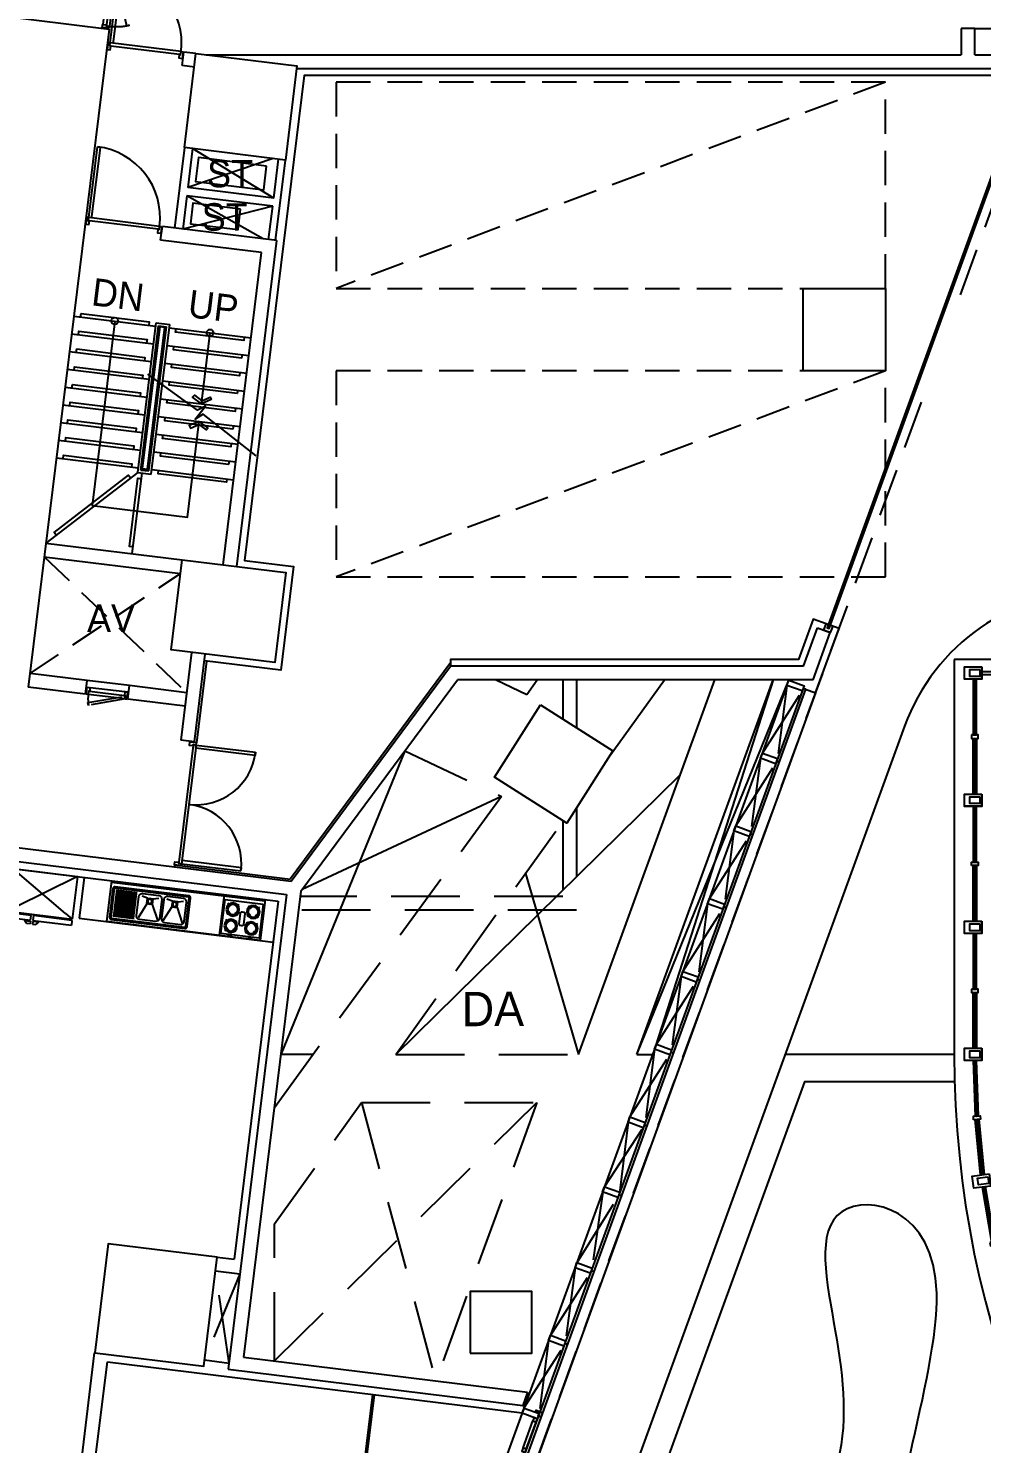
# Model space of a CAD drawing. Header units: millimetres. Extents: x -7616 to 421613, y 91067 to 341353.
# Drawn here: x 110114 to 123997, y 165452 to 186053 of the extents above; entities that cross this region are included whole.
import ezdxf
from ezdxf.enums import TextEntityAlignment as Align

# ---------------------------------------------------------------- set-up
doc = ezdxf.new("R2010")
doc.units = ezdxf.units.MM
doc.header["$LTSCALE"] = 500
doc.header["$MEASUREMENT"] = 0
for name, pattern in [('H0', [0.3, 0.2, -0.1]), ('HIDDEN', [2, 1, -1]), ('HOON1', [3, 2, -1])]:
    doc.linetypes.add(name, pattern=pattern)
doc.layers.add('e-plan', color=9, linetype='CONTINUOUS')
doc.styles.add('돋움', font='Dotum.ttf')

# ---------------------------------------------------------------- blocks, each defined once
blk = doc.blocks.new('1F 기둥 140514')
at = {"layer": 'e-plan', "ltscale": 0.5}
blk.add_lwpolyline([(170584, 36700), (171484, 36700), (171484, 37600), (170584, 37600)], close=True, dxfattribs=at)
blk = doc.blocks.new('A$C633402C3')
at = {"layer": 'e-plan'}
blk.add_lwpolyline([(68711, 74586), (68711, 78665, 0.224207), (66889, 82526), (62968, 85752, 0.173861), (61062, 86436), (52403, 86436, 0.315299), (49584, 84462), (43369, 67386), (42758, 67386)], format="xyb", dxfattribs=at)
for points in [[(50305, 79686), (47845, 79686)], [(50311, 79286), (48126, 79286), (43649, 66986), (43124, 66986)]]:
    blk.add_lwpolyline(points, dxfattribs=at)
blk.add_open_spline([(48669, 77394), (49061, 77661), (50974, 77217), (48306, 70495), (52370, 69908), (53825, 69839), (52391, 65366), (54831, 65834), (57909, 65297), (59035, 62762), (57751, 59971), (54681, 62704), (53392, 64526), (47220, 63433), (46421, 59406), (40974, 61780), (42495, 65529), (46388, 64466), (47783, 65342), (50813, 66517), (48639, 66974), (45867, 66088), (44995, 68350), (47435, 71632), (48846, 73631), (48623, 75614), (48277, 77127), (48669, 77394)], degree=3, dxfattribs=at)
blk = doc.blocks.new('1~2F TC-140305')
at = {"layer": 'e-plan', "ltscale": 0.5}
for points in [[(-301080, -74182), (-302549, -74001), (-302381, -72632), (-300912, -72812), (-301080, -74182)], [(-302580, -80002), (-301072, -80188), (-301233, -81498), (-302741, -81313), (-302580, -80002)], [(-297364, -82110), (-296310, -82782), (-296982, -83836), (-298036, -83164), (-297364, -82110)]]:
    blk.add_lwpolyline(points, dxfattribs=at)
for points in [[(-293540, -76050), (-292340, -76050), (-292340, -77250), (-293540, -77250)], [(-303856, -91543), (-302268, -91738), (-302073, -90150), (-303661, -89955)]]:
    blk.add_lwpolyline(points, close=True, dxfattribs=at)
blk = doc.blocks.new('1F 코어')
at = {"layer": 'e-plan'}
for p, q in [((-310396, -71446), (-303647, -72275)), ((-303647, -72275), (-304823, -81853))]:
    blk.add_line(p, q, dxfattribs=at)
blk.add_blockref('1~2F TC-140305', (0, 0), dxfattribs=at)
blk = doc.blocks.new('A$C4C332B1B')
at = {"layer": 'e-plan'}
for p, q in [((0, 644), (0, 714)), ((564, 714), (0, 714)), ((0, 644), (564, 644)), ((0, 0), (0, 624)), ((106, 555), (0, 624)), ((946, 624), (0, 624)), ((513, 769), (474, 728)), ((474, 728), (564, 728)), ((564, 769), (513, 769)), ((564, 728), (564, 769)), ((564, 644), (564, 714)), ((599, 769), (650, 769)), ((599, 728), (599, 769)), ((688, 728), (599, 728)), ((599, 714), (599, 644)), ((946, 714), (599, 714)), ((599, 644), (946, 644)), ((650, 769), (688, 728)), ((840, 555), (946, 624)), ((946, 644), (946, 714)), ((946, 555), (946, 624)), ((0, 0), (840, 555)), ((106, 555), (946, 0)), ((946, 0), (946, 555)), ((946, 0), (0, 0))]:
    blk.add_line(p, q, dxfattribs=at)
blk = doc.blocks.new('A$C551D3DD1')
at = {"layer": 'e-plan', "linetype": 'Continuous'}
for p, q in [((0, 2250), (0, 0)), ((600, 2250), (0, 2250)), ((20, 2250), (20, 0)), ((600, 0), (600, 2250)), ((0, 600), (600, 600)), ((0, 0), (600, 0))]:
    blk.add_line(p, q, dxfattribs=at)
at = {"layer": 'e-plan'}
for p, q in [((130, 1860), (130, 2170)), ((150, 1860), (150, 2170)), ((170, 1860), (170, 2170)), ((190, 1860), (190, 2170)), ((210, 1860), (210, 2170)), ((230, 1860), (230, 2170)), ((250, 1860), (250, 2170)), ((270, 1860), (270, 2170)), ((290, 1860), (290, 2170)), ((310, 1860), (310, 2170)), ((330, 1860), (330, 2170)), ((350, 1860), (350, 2170)), ((370, 1860), (370, 2170)), ((390, 1860), (390, 2170)), ((410, 1860), (410, 2170)), ((430, 1860), (430, 2170)), ((450, 1860), (450, 2170)), ((470, 1860), (470, 2170)), ((490, 1860), (490, 2170)), ((510, 1860), (510, 2170)), ((190, 1703), (170, 1785)), ((270, 1703), (490, 1805)), ((190, 1623), (170, 1540)), ((270, 1623), (490, 1520)), ((190, 1338), (170, 1420)), ((190, 1258), (170, 1175)), ((270, 1338), (490, 1440)), ((270, 1258), (490, 1155)), ((162, 489), (120, 531)), ((240, 489), (282, 531)), ((402, 489), (360, 531)), ((480, 489), (522, 531)), ((120, 369), (162, 411)), ((162, 189), (120, 231)), ((282, 369), (240, 411)), ((240, 189), (282, 231)), ((360, 369), (402, 411)), ((402, 189), (360, 231)), ((522, 369), (480, 411)), ((480, 189), (522, 231)), ((120, 69), (162, 111)), ((282, 69), (240, 111)), ((360, 69), (402, 111)), ((522, 69), (480, 111))]:
    blk.add_line(p, q, dxfattribs=at)
for points in [[(80, 1110), (80, 2190, -0.414214), (110, 2220), (530, 2220, -0.414214), (560, 2190), (560, 1110, -0.414214), (530, 1080), (110, 1080, -0.414214)], [(100, 1110), (100, 2190, -0.414214), (110, 2200), (530, 2200, -0.414214), (540, 2190), (540, 1110, -0.414214), (530, 1100), (110, 1100, -0.414214)], [(130, 1780), (130, 1545, 0.414214), (180, 1495), (460, 1495, 0.414214), (510, 1545), (510, 1780, 0.414214), (460, 1830), (180, 1830, 0.414214)], [(130, 1180), (130, 1415, -0.414214), (180, 1465), (460, 1465, -0.414214), (510, 1415), (510, 1180, -0.414214), (460, 1130), (180, 1130, -0.414214)], [(240, 270), (400, 270, 0.414214), (420, 290), (420, 310, 0.414214), (400, 330), (240, 330, 0.414214), (220, 310), (220, 290, 0.414214)]]:
    blk.add_lwpolyline(points, format="xyb", close=True, dxfattribs=at)
for points in [[(270, 1703), (190, 1703), (190, 1623), (270, 1623)], [(270, 1258), (190, 1258), (190, 1338), (270, 1338)], [(70, 20), (570, 20), (570, 580), (70, 580)]]:
    blk.add_lwpolyline(points, close=True, dxfattribs=at)
for points in [[(570, 430), (590, 430), (590, 470), (569, 470)], [(570, 130), (590, 130), (590, 170), (569, 170)]]:
    blk.add_lwpolyline(points, dxfattribs=at)
for centre, radius in [((230, 1663), 40), ((230, 1663), 30), ((230, 1298), 40), ((230, 1298), 30), ((201, 450), 95), ((201, 450), 75), ((441, 450), 95), ((441, 450), 75), ((201, 150), 95), ((201, 150), 75), ((441, 150), 95), ((441, 150), 75)]:
    blk.add_circle(centre, radius, dxfattribs=at)
blk = doc.blocks.new('A$C6B9375F1')
at = {"layer": 'e-plan'}
blk.add_lwpolyline([(-30, 195), (-30, 155), (10, 155), (10, -80), (-70, -80), (-70, 155), (-30, 155)], dxfattribs=at)
blk = doc.blocks.new('A$C59DA3BDD')
at = {"layer": 'e-plan'}
for points in [[(-14000, 5640), (-14000, 5460), (-14250, 5460), (-14250, 5640)], [(-14001, 5639), (-14001, 5461), (-14249, 5461), (-14249, 5639)], [(-14025, 5600), (-14025, 5500), (-14175, 5500), (-14175, 5600)], [(-13175, 5530), (-13175, 5570), (-14000, 5570), (-14000, 5530)], [(-13175, 5600), (-13125, 5600), (-13125, 5500), (-13175, 5500)], [(-12275, 5530), (-12275, 5570), (-13125, 5570), (-13125, 5530)], [(-12275, 5600), (-12225, 5600), (-12225, 5500), (-12275, 5500)], [(-11375, 5530), (-11375, 5570), (-12225, 5570), (-12225, 5530)], [(-11375, 5600), (-11325, 5600), (-11325, 5500), (-11375, 5500)], [(-10475, 5530), (-10475, 5570), (-11325, 5570), (-11325, 5530)], [(-10475, 5600), (-10425, 5600), (-10425, 5500), (-10475, 5500)], [(-9575, 5530), (-9575, 5570), (-10425, 5570), (-10425, 5530)], [(-9575, 5600), (-9525, 5600), (-9525, 5500), (-9575, 5500)], [(-8675, 5530), (-8675, 5570), (-9525, 5570), (-9525, 5530)], [(-8675, 5600), (-8625, 5600), (-8625, 5500), (-8675, 5500)], [(-7775, 5530), (-7775, 5570), (-8625, 5570), (-8625, 5530)], [(-7775, 5600), (-7725, 5600), (-7725, 5500), (-7775, 5500)], [(-6875, 5530), (-6875, 5570), (-7725, 5570), (-7725, 5530)], [(-6875, 5600), (-6825, 5600), (-6825, 5500), (-6875, 5500)], [(-6825, 5530), (-6825, 5570), (-6000, 5570), (-6000, 5530)], [(-6000, 5640), (-6000, 5460), (-5750, 5460), (-5750, 5640)], [(-5999, 5639), (-5999, 5461), (-5751, 5461), (-5751, 5639)], [(-5975, 5600), (-5975, 5500), (-5825, 5500), (-5825, 5600)], [(-14075, 5460), (-14125, 5460), (-14125, 4650), (-14075, 4650)], [(-14098, 5460), (-14102, 5460), (-14102, 4650), (-14098, 4650)], [(-5925, 5460), (-5875, 5460), (-5875, 4650), (-5925, 4650)], [(-5902, 5460), (-5898, 5460), (-5898, 4650), (-5902, 4650)], [(-14150, 4650), (-14150, 4600), (-14050, 4600), (-14050, 4650)], [(-14075, 3790), (-14125, 3790), (-14125, 4600), (-14075, 4600)], [(-14098, 3790), (-14102, 3790), (-14102, 4600), (-14098, 4600)], [(-5850, 4650), (-5850, 4600), (-5950, 4600), (-5950, 4650)], [(-5925, 3790), (-5875, 3790), (-5875, 4600), (-5925, 4600)], [(-5902, 3790), (-5898, 3790), (-5898, 4600), (-5902, 4600)], [(-14000, 3790), (-14000, 3610), (-14250, 3610), (-14250, 3790)], [(-14001, 3789), (-14001, 3611), (-14249, 3611), (-14249, 3789)], [(-14025, 3750), (-14025, 3650), (-14175, 3650), (-14175, 3750)], [(-6000, 3790), (-6000, 3610), (-5750, 3610), (-5750, 3790)], [(-5999, 3789), (-5999, 3611), (-5751, 3611), (-5751, 3789)], [(-5975, 3750), (-5975, 3650), (-5825, 3650), (-5825, 3750)], [(-14075, 3610), (-14125, 3610), (-14125, 2800), (-14075, 2800)], [(-14098, 3610), (-14102, 3610), (-14102, 2800), (-14098, 2800)], [(-5925, 3610), (-5875, 3610), (-5875, 2800), (-5925, 2800)], [(-5902, 3610), (-5898, 3610), (-5898, 2800), (-5902, 2800)], [(-14150, 2750), (-14150, 2800), (-14050, 2800), (-14050, 2750)], [(-14075, 1940), (-14125, 1940), (-14125, 2750), (-14075, 2750)], [(-14098, 1940), (-14102, 1940), (-14102, 2750), (-14098, 2750)], [(-5850, 2750), (-5850, 2800), (-5950, 2800), (-5950, 2750)], [(-5925, 1940), (-5875, 1940), (-5875, 2750), (-5925, 2750)], [(-5902, 1940), (-5898, 1940), (-5898, 2750), (-5902, 2750)], [(-14000, 1940), (-14000, 1760), (-14250, 1760), (-14250, 1940)], [(-14001, 1939), (-14001, 1761), (-14249, 1761), (-14249, 1939)], [(-14025, 1900), (-14025, 1800), (-14175, 1800), (-14175, 1900)], [(-6000, 1940), (-6000, 1760), (-5750, 1760), (-5750, 1940)], [(-5999, 1939), (-5999, 1761), (-5751, 1761), (-5751, 1939)], [(-5975, 1900), (-5975, 1800), (-5825, 1800), (-5825, 1900)], [(-14075, 1760), (-14125, 1760), (-14125, 950), (-14075, 950)], [(-14098, 1760), (-14102, 1760), (-14102, 950), (-14098, 950)], [(-5925, 1760), (-5875, 1760), (-5875, 950), (-5925, 950)], [(-5902, 1760), (-5898, 1760), (-5898, 950), (-5902, 950)], [(-14150, 950), (-14150, 900), (-14050, 900), (-14050, 950)], [(-14075, 90), (-14125, 90), (-14125, 900), (-14075, 900)], [(-14098, 90), (-14102, 90), (-14102, 900), (-14098, 900)], [(-5850, 950), (-5850, 900), (-5950, 900), (-5950, 950)], [(-5925, 90), (-5875, 90), (-5875, 900), (-5925, 900)], [(-5902, 90), (-5898, 90), (-5898, 900), (-5902, 900)], [(-14000, 90), (-14000, -90), (-14250, -90), (-14250, 90)], [(-14001, 89), (-14001, -89), (-14249, -89), (-14249, 89)], [(-14025, 50), (-14025, -50), (-14175, -50), (-14175, 50)], [(-6000, 90), (-6000, -90), (-5750, -90), (-5750, 90)], [(-5999, 89), (-5999, -89), (-5751, -89), (-5751, 89)], [(-5975, 50), (-5975, -50), (-5825, -50), (-5825, 50)], [(-14075, -90), (-14125, -90), (-14096, -899), (-14046, -896)], [(-14074, -897), (-14069, -897), (-14097, -90), (-14102, -90)], [(-5924, -90), (-5874, -90), (-5836, -678), (-5885, -684)], [(-5863, -681), (-5858, -680), (-5897, -90), (-5902, -90)], [(-5960, -694), (-5937, -872), (-5689, -840), (-5713, -661)], [(-5959, -695), (-5936, -871), (-5690, -839), (-5714, -663)], [(-5930, -730), (-5917, -829), (-5769, -810), (-5782, -711)], [(-14118, -950), (-14121, -901), (-14022, -894), (-14018, -944)], [(-13966, -1748), (-14016, -1754), (-14093, -949), (-14043, -945)], [(-14071, -947), (-14066, -947), (-13988, -1751), (-13993, -1751)], [(-5746, -1446), (-5697, -1433), (-5812, -856), (-5862, -863)], [(-5840, -860), (-5835, -859), (-5719, -1439), (-5724, -1441)], [(-5819, -1466), (-5772, -1640), (-5531, -1575), (-5577, -1401)], [(-5817, -1467), (-5771, -1638), (-5532, -1574), (-5578, -1403)], [(-5784, -1498), (-5758, -1595), (-5614, -1556), (-5639, -1459)], [(-5699, -1620), (-5651, -1607), (-5462, -2165), (-5508, -2184)], [(-5487, -2175), (-5482, -2173), (-5673, -1613), (-5677, -1614)], [(-13892, -1738), (-13868, -1917), (-14116, -1949), (-14140, -1771)], [(-13893, -1739), (-13870, -1916), (-14115, -1948), (-14138, -1772)], [(-13912, -1781), (-13898, -1880), (-14047, -1900), (-14060, -1801)], [(-13943, -1926), (-13992, -1933), (-13858, -2731), (-13809, -2721)], [(-13836, -2727), (-13831, -2726), (-13965, -1929), (-13970, -1930)], [(-5509, -2379), (-5578, -2213), (-5347, -2117), (-5278, -2284)], [(-5508, -2378), (-5576, -2214), (-5347, -2119), (-5279, -2283)], [(-5501, -2333), (-5539, -2240), (-5401, -2183), (-5362, -2275)], [(-5176, -2884), (-5132, -2859), (-5393, -2331), (-5439, -2350)], [(-5418, -2342), (-5413, -2340), (-5152, -2870), (-5156, -2873)], [(-13883, -2736), (-13873, -2785), (-13775, -2766), (-13785, -2716)], [(-13618, -3556), (-13667, -3569), (-13849, -2780), (-13800, -2770)], [(-13827, -2776), (-13822, -2775), (-13640, -3562), (-13645, -3563)], [(-5151, -3078), (-5241, -2922), (-5025, -2797), (-4935, -2953)], [(-5151, -3076), (-5240, -2922), (-5025, -2799), (-4936, -2953)], [(-5150, -3031), (-5200, -2944), (-5070, -2869), (-5020, -2956)], [(-5086, -3040), (-5042, -3015), (-4715, -3505), (-4755, -3535)], [(-4737, -3521), (-4733, -3518), (-5062, -3026), (-5066, -3029)], [(-4705, -3724), (-4815, -3581), (-4617, -3429), (-4507, -3572)], [(-4705, -3722), (-4813, -3581), (-4617, -3431), (-4509, -3572)], [(-13546, -3537), (-13500, -3710), (-13741, -3775), (-13788, -3601)], [(-13547, -3538), (-13501, -3710), (-13740, -3774), (-13786, -3602)], [(-13560, -3582), (-13534, -3678), (-13679, -3717), (-13705, -3620)], [(-4710, -3677), (-4771, -3598), (-4652, -3506), (-4591, -3586)], [(-4253, -4126), (-4217, -4090), (-4606, -3647), (-4645, -3678)], [(-4627, -3664), (-4623, -3661), (-4233, -4106), (-4237, -4110)], [(-13572, -3730), (-13620, -3743), (-13383, -4517), (-13336, -4501)], [(-13362, -4509), (-13357, -4508), (-13594, -3736), (-13598, -3737)], [(-4306, -4179), (-4179, -4306), (-4002, -4130), (-4130, -4002)], [(-4305, -4179), (-4179, -4305), (-4004, -4130), (-4130, -4004)], [(-4260, -4190), (-4190, -4260), (-4084, -4154), (-4154, -4084)], [(-4126, -4253), (-4090, -4217), (-3647, -4606), (-3678, -4645)], [(-3664, -4627), (-3661, -4623), (-4106, -4233), (-4110, -4237)], [(-13391, -4572), (-13407, -4525), (-13312, -4493), (-13296, -4540)], [(-3724, -4705), (-3581, -4815), (-3429, -4617), (-3572, -4507)], [(-3722, -4705), (-3581, -4813), (-3431, -4617), (-3572, -4509)], [(-13038, -5303), (-13084, -5322), (-13367, -4564), (-13320, -4548)], [(-13346, -4557), (-13341, -4555), (-13059, -5312), (-13063, -5314)], [(-3677, -4710), (-3598, -4771), (-3506, -4652), (-3586, -4591)], [(-3040, -5086), (-3015, -5042), (-3505, -4715), (-3535, -4755)], [(-3521, -4737), (-3518, -4733), (-3026, -5062), (-3029, -5066)], [(-2922, -5241), (-3078, -5151), (-2953, -4935), (-2797, -5025)], [(-2922, -5240), (-3076, -5151), (-2953, -4936), (-2799, -5025)], [(-2944, -5200), (-3031, -5150), (-2956, -5020), (-2869, -5070)], [(-2884, -5176), (-2859, -5132), (-2331, -5393), (-2350, -5439)], [(-12900, -5441), (-12969, -5274), (-13200, -5370), (-13131, -5536)], [(-12901, -5440), (-12969, -5276), (-13198, -5371), (-13130, -5535)], [(-12938, -5413), (-12977, -5321), (-13115, -5378), (-13077, -5471)], [(-2342, -5418), (-2340, -5413), (-2870, -5152), (-2873, -5156)], [(-2213, -5578), (-2379, -5509), (-2284, -5278), (-2117, -5347)], [(-2214, -5576), (-2378, -5508), (-2283, -5279), (-2119, -5347)], [(-12969, -5469), (-13015, -5488), (-12679, -6225), (-12635, -6203)], [(-12659, -6215), (-12655, -6213), (-12990, -5478), (-12994, -5480)], [(-2240, -5539), (-2333, -5501), (-2275, -5362), (-2183, -5401)], [(-1620, -5699), (-1607, -5651), (-2165, -5462), (-2184, -5508)], [(-2175, -5487), (-2173, -5482), (-1613, -5673), (-1614, -5677)], [(-1640, -5772), (-1466, -5819), (-1401, -5577), (-1575, -5531)], [(-1638, -5771), (-1467, -5817), (-1403, -5578), (-1574, -5532)], [(-1595, -5758), (-1498, -5784), (-1459, -5639), (-1556, -5614)], [(-1446, -5746), (-1433, -5697), (-856, -5812), (-863, -5862)], [(-860, -5840), (-859, -5835), (-1439, -5719), (-1441, -5724)], [(-694, -5960), (-872, -5937), (-840, -5689), (-661, -5713)], [(-695, -5959), (-871, -5936), (-839, -5690), (-663, -5714)], [(-90, -6000), (90, -6000), (90, -5750), (-90, -5750)], [(-89, -5999), (89, -5999), (89, -5751), (-89, -5751)], [(1465, -6000), (1645, -6000), (1645, -5750), (1465, -5750)], [(1466, -5999), (1644, -5999), (1644, -5751), (1466, -5751)], [(3020, -6000), (3200, -6000), (3200, -5750), (3020, -5750)], [(3021, -5999), (3199, -5999), (3199, -5751), (3021, -5751)], [(-730, -5930), (-829, -5917), (-810, -5769), (-711, -5782)], [(-90, -5924), (-90, -5874), (-678, -5836), (-684, -5885)], [(-681, -5863), (-680, -5858), (-90, -5897), (-90, -5902)], [(-50, -5975), (50, -5975), (50, -5825), (-50, -5825)], [(90, -5925), (90, -5875), (752, -5875), (752, -5925)], [(90, -5902), (90, -5897), (752, -5897), (752, -5902)], [(752, -5850), (802, -5850), (802, -5950), (752, -5950)], [(1465, -5925), (1465, -5875), (802, -5875), (802, -5925)], [(1465, -5902), (1465, -5897), (802, -5897), (802, -5902)], [(1505, -5975), (1605, -5975), (1605, -5825), (1505, -5825)], [(1645, -5925), (1645, -5875), (2307, -5875), (2307, -5925)], [(1645, -5902), (1645, -5897), (2307, -5897), (2307, -5902)], [(2307, -5850), (2357, -5850), (2357, -5950), (2307, -5950)], [(3020, -5925), (3020, -5875), (2357, -5875), (2357, -5925)], [(3020, -5902), (3020, -5897), (2357, -5897), (2357, -5902)], [(3060, -5975), (3160, -5975), (3160, -5825), (3060, -5825)], [(-12702, -6236), (-12680, -6281), (-12590, -6237), (-12612, -6192)], [(-12234, -6959), (-12277, -6984), (-12657, -6270), (-12612, -6248)], [(-12637, -6260), (-12633, -6258), (-12254, -6971), (-12258, -6973)], [(-12079, -7078), (-12169, -6922), (-12386, -7047), (-12296, -7203)], [(-12081, -7078), (-12170, -6924), (-12384, -7047), (-12295, -7201)], [(-12121, -7056), (-12171, -6969), (-12301, -7044), (-12251, -7131)], [(-12144, -7115), (-12187, -7140), (-11758, -7827), (-11717, -7799)], [(-11740, -7814), (-11736, -7811), (-12164, -7127), (-12168, -7129)], [(-11751, -7882), (-11779, -7841), (-11696, -7785), (-11668, -7827)], [(-11221, -8497), (-11261, -8527), (-11731, -7868), (-11689, -7840)], [(-11712, -7856), (-11708, -7853), (-11239, -8510), (-11243, -8513)], [(-11052, -8594), (-11162, -8451), (-11360, -8603), (-11250, -8746)], [(-11054, -8594), (-11162, -8453), (-11358, -8604), (-11250, -8745)], [(-11096, -8578), (-11157, -8498), (-11276, -8590), (-11215, -8669)], [(-11111, -8640), (-11151, -8670), (-10636, -9294), (-10599, -9261)], [(-10619, -9280), (-10616, -9276), (-11129, -8653), (-11133, -8656)], [(-10655, -9311), (-10622, -9349), (-10547, -9283), (-10580, -9245)], [(-10016, -9889), (-10051, -9924), (-10603, -9332), (-10566, -9299)], [(-10586, -9317), (-10583, -9314), (-10032, -9905), (-10035, -9908)], [(-9963, -9836), (-9836, -9963), (-10013, -10140), (-10140, -10013)], [(-9963, -9838), (-9838, -9963), (-10013, -10138), (-10138, -10013)], [(-9953, -9882), (-9882, -9953), (-9988, -10059), (-10059, -9988)], [(-9889, -10016), (-9924, -10051), (-9332, -10603), (-9299, -10566)], [(-9317, -10586), (-9314, -10583), (-9905, -10032), (-9908, -10035)], [(-9311, -10655), (-9349, -10622), (-9283, -10547), (-9245, -10580)], [(-8640, -11111), (-8670, -11151), (-9294, -10636), (-9261, -10599)], [(-9280, -10619), (-9276, -10616), (-8653, -11129), (-8656, -11133)], [(-8594, -11052), (-8451, -11162), (-8603, -11360), (-8746, -11250)], [(-8594, -11054), (-8453, -11162), (-8604, -11358), (-8745, -11250)], [(-8578, -11096), (-8498, -11157), (-8590, -11276), (-8669, -11215)], [(-8497, -11221), (-8527, -11261), (-7868, -11731), (-7840, -11689)], [(-7856, -11712), (-7853, -11708), (-8510, -11239), (-8513, -11243)], [(-7882, -11751), (-7841, -11779), (-7785, -11696), (-7827, -11668)], [(-7115, -12144), (-7140, -12187), (-7827, -11758), (-7799, -11717)], [(-7814, -11740), (-7811, -11736), (-7127, -12164), (-7129, -12168)], [(-6922, -12169), (-7078, -12079), (-7203, -12296), (-7047, -12386)], [(-6924, -12170), (-7078, -12081), (-7201, -12295), (-7047, -12384)], [(-6969, -12171), (-7056, -12121), (-7131, -12251), (-7044, -12301)], [(-6959, -12234), (-6984, -12277), (-6270, -12657), (-6248, -12612)], [(-6260, -12637), (-6258, -12633), (-6971, -12254), (-6973, -12258)], [(-6236, -12702), (-6281, -12680), (-6237, -12590), (-6192, -12612)], [(-5469, -12969), (-5488, -13015), (-6225, -12679), (-6203, -12635)], [(-6215, -12659), (-6213, -12655), (-5478, -12990), (-5480, -12994)], [(-5274, -12969), (-5441, -12900), (-5536, -13131), (-5370, -13200)], [(-5276, -12969), (-5440, -12901), (-5535, -13130), (-5371, -13198)], [(-5321, -12977), (-5413, -12938), (-5471, -13077), (-5378, -13115)], [(-5303, -13038), (-5322, -13084), (-4564, -13367), (-4548, -13320)], [(-4557, -13346), (-4555, -13341), (-5312, -13059), (-5314, -13063)], [(-4572, -13391), (-4525, -13407), (-4493, -13312), (-4540, -13296)], [(-3730, -13572), (-3743, -13620), (-4517, -13383), (-4501, -13336)], [(-4509, -13362), (-4508, -13357), (-3736, -13594), (-3737, -13598)], [(-3710, -13500), (-3537, -13546), (-3601, -13788), (-3775, -13741)], [(-3710, -13501), (-3538, -13547), (-3602, -13786), (-3774, -13740)], [(-3678, -13534), (-3582, -13560), (-3620, -13705), (-3717, -13679)], [(-3556, -13618), (-3569, -13667), (-2780, -13849), (-2770, -13800)], [(-2776, -13827), (-2775, -13822), (-3562, -13640), (-3563, -13645)], [(-2736, -13883), (-2785, -13873), (-2766, -13775), (-2716, -13785)], [(-1926, -13943), (-1933, -13992), (-2731, -13858), (-2721, -13809)], [(-2727, -13836), (-2726, -13831), (-1929, -13965), (-1930, -13970)], [(-1738, -13892), (-1917, -13868), (-1949, -14116), (-1771, -14140)], [(-1739, -13893), (-1916, -13870), (-1948, -14115), (-1772, -14138)], [(-1781, -13912), (-1880, -13898), (-1900, -14047), (-1801, -14060)], [(-1748, -13966), (-1754, -14016), (-949, -14093), (-945, -14043)], [(-947, -14071), (-947, -14066), (-1751, -13988), (-1751, -13993)], [(-90, -14000), (90, -14000), (90, -14250), (-90, -14250)], [(-89, -14001), (89, -14001), (89, -14249), (-89, -14249)], [(1465, -14000), (1645, -14000), (1645, -14250), (1465, -14250)], [(1466, -14001), (1644, -14001), (1644, -14249), (1466, -14249)], [(3020, -14000), (3200, -14000), (3200, -14250), (3020, -14250)], [(3021, -14001), (3199, -14001), (3199, -14249), (3021, -14249)], [(-950, -14118), (-901, -14121), (-894, -14022), (-944, -14018)], [(-90, -14075), (-90, -14125), (-899, -14096), (-896, -14046)], [(-897, -14074), (-897, -14069), (-90, -14097), (-90, -14102)], [(-50, -14025), (50, -14025), (50, -14175), (-50, -14175)], [(90, -14075), (90, -14125), (752, -14125), (752, -14075)], [(90, -14097), (90, -14102), (752, -14102), (752, -14097)], [(752, -14150), (802, -14150), (802, -14050), (752, -14050)], [(1465, -14075), (1465, -14125), (802, -14125), (802, -14075)], [(1465, -14097), (1465, -14102), (802, -14102), (802, -14097)], [(1505, -14025), (1605, -14025), (1605, -14175), (1505, -14175)], [(1645, -14075), (1645, -14125), (2307, -14125), (2307, -14075)], [(1645, -14097), (1645, -14102), (2307, -14102), (2307, -14097)], [(2307, -14150), (2357, -14150), (2357, -14050), (2307, -14050)], [(3020, -14075), (3020, -14125), (2357, -14125), (2357, -14075)], [(3020, -14097), (3020, -14102), (2357, -14102), (2357, -14097)], [(3060, -14025), (3160, -14025), (3160, -14175), (3060, -14175)]]:
    blk.add_lwpolyline(points, close=True, dxfattribs=at)
blk = doc.blocks.new('asd600')
at = {"layer": 'e-plan'}
for p, q in [((30, 0), (570, 0)), ((45, -45), (555, -45)), ((45, -100), (555, -100))]:
    blk.add_line(p, q, dxfattribs=at)
at = {"layer": 'e-plan', "linetype": 'HIDDEN'}
blk.add_lwpolyline([(546, 158), (559, 120), (44, -37), (30, 0), (546, 158)], dxfattribs=at)
at = {"layer": 'e-plan'}
for points in [[(0, 0), (0, -100), (30, -100), (30, -100), (45, -100), (45, -45), (30, -45), (30, 0)], [(600, 0), (600, -100), (570, -100), (570, -100), (555, -100), (555, -45), (570, -45), (570, 0)]]:
    blk.add_lwpolyline(points, close=True, dxfattribs=at)
at = {"layer": 'e-plan', "linetype": 'HIDDEN'}
blk.add_arc((30, 0), 540, 0, 17.0611, dxfattribs=at)
blk = doc.blocks.new('fsd1100-100')
at = {"layer": 'e-plan'}
for p, q in [((1070, 0), (30, 0)), ((1055, -45), (45, -45))]:
    blk.add_line(p, q, dxfattribs=at)
blk.add_lwpolyline([(30, 1040), (70, 1040), (70, 1030), (70, 20), (70, 0), (30, 0)], close=True, dxfattribs=at)
for points in [[(0, 0), (0, -100), (45, -100), (45, -45), (30, -45), (30, 0), (0, 0)], [(1100, 0), (1100, -100), (1055, -100), (1055, -45), (1070, -45), (1070, 0), (1100, 0)]]:
    blk.add_lwpolyline(points, dxfattribs=at)
blk.add_arc((30, 0), 1040, 0, 90, dxfattribs=at)
blk = doc.blocks.new('fsd1800')
at = {"layer": 'e-plan'}
for p, q in [((30, 0), (1770, 0)), ((45, -45), (1755, -45))]:
    blk.add_line(p, q, dxfattribs=at)
for points in [[(30, 870), (75, 870), (75, 0), (30, 0)], [(1770, 870), (1725, 870), (1725, 0), (1770, 0)]]:
    blk.add_lwpolyline(points, close=True, dxfattribs=at)
for points in [[(0, 0), (0, -100), (45, -100), (45, -45), (30, -45), (30, 0), (0, 0)], [(1800, 0), (1800, -100), (1755, -100), (1755, -45), (1770, -45), (1770, 0), (1800, 0)]]:
    blk.add_lwpolyline(points, dxfattribs=at)
for centre, start, end in [((30, 0), 0, 90), ((1770, 0), 90, 180)]:
    blk.add_arc(centre, 870, start, end, dxfattribs=at)
blk = doc.blocks.new('fasd900-100')
at = {"layer": 'e-plan'}
for p, q in [((30, 0), (870, 0)), ((45, -45), (855, -45)), ((45, -100), (855, -100))]:
    blk.add_line(p, q, dxfattribs=at)
at = {"layer": 'e-plan', "linetype": 'HIDDEN'}
blk.add_lwpolyline([(818, 291), (831, 253), (44, -37), (30, 0), (818, 291)], dxfattribs=at)
at = {"layer": 'e-plan'}
for points in [[(0, 0), (0, -100), (30, -100), (30, -100), (45, -100), (45, -45), (30, -45), (30, 0)], [(900, 0), (900, -100), (870, -100), (870, -100), (855, -100), (855, -45), (870, -45), (870, 0)]]:
    blk.add_lwpolyline(points, close=True, dxfattribs=at)
at = {"layer": 'e-plan', "linetype": 'HIDDEN'}
blk.add_arc((30, 0), 840, 0, 20.2667, dxfattribs=at)
blk = doc.blocks.new('syswin520')
at = {"layer": 'e-plan', "ltscale": 0.5}
for p, q in [((470, 0), (50, 0)), ((470, -50), (50, -50))]:
    blk.add_line(p, q, dxfattribs=at)
for points in [[(0, -50), (50, -50), (50, 0), (0, 0)], [(470, -50), (520, -50), (520, 0), (470, 0)]]:
    blk.add_lwpolyline(points, close=True, dxfattribs=at)

msp = doc.modelspace()

# ---------------------------------------------------------------- linework, layer by layer
at = {"layer": 'e-plan'}
for p, q in [((123697, 186048), (123697, 185668)), ((123897, 186048), (123697, 186048)), ((123897, 185668), (123897, 186048)), ((112353, 185510), (112377, 185708)), ((112556, 185686), (112377, 185708)), ((112705, 185668), (123697, 185668)), ((123897, 185668), (124640, 185668)), ((112532, 185488), (112353, 185510)), ((114041, 185468), (124780, 185468)), ((113688, 183583), (113758, 184148)), ((113713, 182965), (113857, 184136)), ((113614, 182977), (113674, 183464)), ((112041, 182969), (112066, 183167)), ((113733, 182963), (112066, 183167)), ((113510, 182789), (112041, 182969)), ((113150, 178218), (113733, 182963)), ((112952, 178243), (113510, 182789)), ((110777, 181865), (111968, 181718)), ((111707, 179589), (111974, 181768)), ((111751, 179624), (112009, 181724)), ((111779, 179646), (112033, 181711)), ((111870, 179610), (112128, 181709)), ((111905, 179565), (112173, 181744)), ((111974, 181768), (112173, 181744)), ((112008, 181714), (112033, 181711)), ((112009, 181724), (112128, 181709)), ((112033, 181711), (112102, 181702)), ((110745, 181607), (111937, 181460)), ((111849, 179638), (112102, 181702)), ((112102, 181702), (112127, 181699)), ((112167, 181694), (113358, 181548)), ((110714, 181349), (111905, 181202)), ((111976, 181456), (112001, 181452)), ((112071, 181444), (112095, 181441)), ((112135, 181436), (113326, 181290)), ((110682, 181091), (111873, 180944)), ((111945, 181197), (111969, 181194)), ((112039, 181186), (112064, 181183)), ((112103, 181178), (113294, 181032)), ((111913, 180939), (111938, 180936)), ((112007, 180928), (112032, 180925)), ((112072, 180920), (113263, 180774)), ((110650, 180832), (111841, 180686)), ((111881, 180681), (111906, 180678)), ((110619, 180574), (111810, 180428)), ((111975, 180670), (112000, 180667)), ((112040, 180662), (113231, 180516)), ((110587, 180316), (111778, 180170)), ((111849, 180423), (111874, 180420)), ((111944, 180412), (111969, 180409)), ((112008, 180404), (113199, 180258)), ((110555, 180058), (111746, 179912)), ((111818, 180165), (111843, 180162)), ((111912, 180154), (111937, 180151)), ((111977, 180146), (113168, 179999)), ((111786, 179907), (111811, 179904)), ((111880, 179896), (111905, 179893)), ((111945, 179888), (113136, 179741)), ((110524, 179800), (111715, 179654)), ((111779, 179646), (111751, 179625)), ((111754, 179649), (111779, 179646)), ((111776, 179621), (111779, 179646)), ((111779, 179646), (111849, 179638)), ((111707, 179590), (110371, 178560)), ((111627, 178405), (111771, 179582)), ((111707, 179589), (111905, 179565)), ((111751, 179624), (111870, 179610)), ((111849, 179638), (111874, 179634)), ((111913, 179630), (113104, 179483)), ((110371, 178560), (112356, 178316)), ((110347, 178361), (112332, 178117)), ((121401, 176768), (121604, 177326)), ((121541, 176568), (121792, 177258)), ((121604, 177326), (121792, 177258)), ((112493, 176969), (112337, 175694)), ((112535, 175669), (112692, 176945)), ((116262, 176819), (113926, 173670)), ((113940, 173638), (116262, 176768)), ((121401, 176768), (116262, 176768)), ((123597, 176868), (123597, 171118)), ((132397, 176868), (123597, 176868)), ((110972, 176561), (110139, 176664)), ((110948, 176363), (110972, 176561)), ((111588, 176486), (110972, 176561)), ((114082, 173493), (116363, 176568)), ((121541, 176568), (116363, 176568)), ((118126, 171118), (120110, 176568)), ((118555, 175423), (119376, 176568)), ((118977, 171118), (120961, 176568)), ((118977, 171118), (121188, 176564)), ((120961, 176568), (119206, 171118)), ((110948, 176363), (110114, 176465)), ((111563, 176287), (111588, 176486)), ((112421, 176383), (111588, 176486)), ((121161, 176489), (115395, 160648)), ((121396, 176446), (115560, 160413)), ((121433, 176433), (115588, 160373)), ((121579, 176380), (115697, 160218)), ((112397, 176185), (111563, 176287)), ((112535, 175669), (112337, 175694)), ((115466, 171118), (119606, 175185)), ((109829, 174143), (113940, 173638)), ((109805, 173944), (113874, 173445)), ((112245, 173876), (112241, 173847)), ((112245, 173876), (113926, 173670)), ((109791, 173835), (113751, 173349)), ((110928, 173695), (110855, 173100)), ((117355, 173751), (118126, 171118)), ((114082, 173493), (113249, 166711)), ((113874, 173445), (113026, 166536)), ((113751, 173349), (113112, 168138)), ((110855, 173100), (113678, 172753)), ((118977, 171118), (119206, 171118)), ((112864, 168168), (113112, 168138)), ((112839, 167970), (113196, 167926)), ((110892, 165237), (111080, 166775)), ((112680, 166670), (113037, 166626)), ((113249, 166711), (117385, 166203)), ((111090, 165213), (111266, 166642)), ((111266, 166642), (117307, 165900)), ((113026, 166536), (117315, 166010)), ((115124, 166168), (114547, 161468)), ((115152, 166165), (114575, 161468)), ((117385, 166203), (117315, 166010)), ((117343, 166000), (117307, 165900)), ((117315, 166010), (117343, 166000))]:
    msp.add_line(p, q, dxfattribs=at)
at = {"layer": 'e-plan', "linetype": 'HOON1', "ltscale": 0.5}
for p, q in [((122597, 185268), (114597, 182268)), ((122597, 181068), (114597, 178068)), ((110347, 178361), (112421, 176383)), ((110139, 176664), (112332, 178117))]:
    msp.add_line(p, q, dxfattribs=at)
at = {"layer": 'e-plan', "linetype": 'HOON1', "ltscale": 0.7}
msp.add_line((123688, 182173), (124841, 185343), dxfattribs=at)
at = {"layer": 'e-plan', "ltscale": 0.5}
for p, q in [((112388, 184317), (112244, 183145)), ((112507, 184302), (112438, 183736)), ((113688, 183583), (112507, 184302)), ((113678, 184158), (112438, 183736)), ((112423, 183617), (112363, 183131)), ((113674, 183464), (112423, 183617)), ((113534, 182987), (112423, 183617)), ((113688, 183583), (112438, 183736)), ((113674, 183464), (112363, 183131)), ((115596, 175535), (113790, 171118)), ((117005, 174874), (114100, 173518))]:
    msp.add_line(p, q, dxfattribs=at)
at = {"layer": 'e-plan', "linetype": 'HOON1'}
for p, q in [((117896, 176568), (117896, 176002)), ((118096, 176568), (118096, 175874)), ((120803, 175504), (121382, 176409)), ((121161, 176489), (121024, 175424)), ((120417, 174445), (120996, 175349)), ((120775, 175429), (120638, 174365)), ((118096, 174703), (118096, 173218)), ((115466, 171118), (117903, 174515)), ((117896, 174517), (117896, 173418)), ((120032, 173386), (120611, 174289)), ((120390, 174370), (120252, 173305)), ((117896, 173418), (114072, 173418)), ((120004, 173310), (119867, 172246)), ((118096, 173218), (114048, 173218)), ((119646, 172326), (120225, 173230)), ((119619, 172251), (119481, 171186)), ((119260, 171267), (119839, 172171)), ((115466, 171118), (118126, 171118)), ((118875, 170207), (119454, 171111)), ((119233, 171192), (119095, 170127)), ((113697, 166656), (117521, 170418)), ((114964, 170418), (116047, 166367)), ((118505, 169192), (119068, 170052)), ((118847, 170132), (118726, 169111)), ((118104, 168089), (118698, 169036)), ((118478, 169116), (118324, 168008)), ((113196, 167926), (112680, 166670)), ((113037, 166626), (112839, 167970)), ((117718, 167029), (118297, 167933)), ((118076, 168013), (117939, 166949)), ((117332, 165970), (117911, 166874)), ((117691, 166954), (117553, 165889))]:
    msp.add_line(p, q, dxfattribs=at)
at = {"layer": 'e-plan'}
for points in [[(123897, 186048), (124949, 186048), (125269, 185933), (125064, 185369), (125082, 185362), (125048, 185268), (124771, 185368), (114129, 185368), (113262, 178305), (113977, 178218), (113791, 176709), (112680, 176845)], [(121751, 177326), (124684, 185386)], [(121774, 177318), (124707, 185378)], [(110876, 181853), (110883, 181902), (111875, 181780), (111869, 181731)], [(111373, 181792), (111043, 179107), (112433, 178936), (112604, 180331)], [(110845, 181594), (110851, 181644), (111843, 181522), (111837, 181473)], [(113259, 181560), (113252, 181510), (112260, 181632), (112266, 181682)], [(112636, 180589), (112762, 181621)], [(110813, 181336), (110819, 181386), (111812, 181264), (111806, 181215)], [(113227, 181302), (113221, 181252), (112228, 181374), (112234, 181424)], [(110781, 181078), (110787, 181128), (111780, 181006), (111774, 180956)], [(113195, 181044), (113189, 180994), (112197, 181116), (112203, 181166)], [(113434, 179829), (112660, 180435), (112545, 180365), (112694, 180555), (112580, 180495), (111855, 181019)], [(113163, 180786), (113157, 180736), (112165, 180858), (112171, 180908)], [(110750, 180820), (110756, 180870), (111748, 180748), (111742, 180698)], [(112641, 180633), (112764, 180685), (112779, 180649), (112636, 180589), (112507, 180682), (112534, 180713), (112641, 180633)], [(110718, 180562), (110724, 180612), (111717, 180490), (111711, 180440)], [(113132, 180528), (113126, 180478), (112133, 180600), (112139, 180650)], [(110686, 180304), (110692, 180354), (111685, 180232), (111679, 180182)], [(113100, 180270), (113094, 180220), (112101, 180342), (112108, 180392)], [(112598, 180287), (112706, 180207), (112729, 180237), (112604, 180331), (112456, 180271), (112475, 180235), (112598, 180287)], [(110655, 180046), (110661, 180096), (111653, 179974), (111647, 179924)], [(113068, 180012), (113062, 179962), (112070, 180084), (112076, 180134)], [(113037, 179754), (113031, 179704), (112038, 179826), (112044, 179875)], [(110623, 179788), (110629, 179838), (111622, 179716), (111615, 179666)], [(110520, 178675), (110490, 178714), (111572, 179549), (111603, 179510)], [(111639, 178505), (111589, 178511), (111711, 179503), (111761, 179497)], [(113005, 179496), (112999, 179446), (112006, 179568), (112012, 179617)], [(121433, 176433), (121579, 176380), (121920, 177318), (121544, 177454), (121331, 176868), (116262, 176868), (116262, 176768)], [(112709, 176842), (112563, 175651)], [(117577, 165838), (117540, 165852), (117553, 165889), (117497, 165910), (117507, 165938), (117601, 165904), (117577, 165838)]]:
    msp.add_lwpolyline(points, dxfattribs=at)
at = {"layer": 'e-plan', "linetype": 'HOON1', "ltscale": 0.5}
for points in [[(122597, 182268), (122597, 185268), (114597, 185268), (114597, 182268)], [(122597, 178068), (122597, 181068), (114597, 181068), (114597, 178068)]]:
    msp.add_lwpolyline(points, close=True, dxfattribs=at)
at = {"layer": 'e-plan'}
for points in [[(113584, 184049), (112592, 184171), (112549, 183823), (113542, 183702)], [(113205, 183420), (112510, 183506), (112474, 183208), (113168, 183123)], [(121759, 177270), (121759, 177270), (121731, 177280), (121731, 177280), (121698, 177292), (121733, 177386), (121765, 177374), (121748, 177327), (121777, 177317), (121794, 177364), (121827, 177352), (121792, 177258)]]:
    msp.add_lwpolyline(points, close=True, dxfattribs=at)
at = {"layer": 'e-plan', "linetype": 'HOON1', "ltscale": 0.7}
msp.add_lwpolyline([(81104, 160218), (115697, 160218), (123211, 180863)], dxfattribs=at)
at = {"layer": 'e-plan', "linetype": 'HOON1'}
for points in [[(116925, 176568), (117372, 176358), (117524, 176568)], [(115596, 175535), (117005, 174874), (114263, 171118), (113790, 171118)], [(114263, 171118), (113697, 170342)], [(113697, 166656), (113697, 168652), (114964, 170418), (117521, 170418), (116047, 166367)]]:
    msp.add_lwpolyline(points, dxfattribs=at)
at = {"layer": 'e-plan'}
for centre in [(111373, 181792), (112762, 181621)]:
    msp.add_circle(centre, 50, dxfattribs=at)
msp.add_arc((137997, 171118), 14400, 180, 270, dxfattribs=at)

# ---------------------------------------------------------------- block references
at = {"layer": 'e-plan', "linetype": 'H0'}
msp.add_blockref('A$C633402C3', (73291, 91433), dxfattribs=at)
at = {"layer": 'e-plan'}
for name, p in [('1F 코어', (414937, 258318)), ('1F 기둥 140514', (-54037, 130068)), ('A$C59DA3BDD', (137997, 171118))]:
    msp.add_blockref(name, p, dxfattribs=at)
for name, p, rotation in [('fasd900-100', (111401, 186947), 262.9999716593624), ('fsd1100-100', (111276, 185844), 353.0000003572756), ('fsd1100-100', (110964, 183301), 353.0000003572756), ('A$C6B9375F1', (121240, 176471), 249.9999993406068), ('asd600', (111553, 176289), 172.9999859995698), ('fsd1800', (112563, 175651), 262.9999492287958), ('A$C6B9375F1', (120854, 175411), 249.9999993406068), ('A$C6B9375F1', (120468, 174352), 249.9999993406068), ('A$C4C332B1B', (110829, 173708), 173.0000010411806), ('A$C6B9375F1', (120083, 173292), 249.9999993406068), ('A$C6B9375F1', (119697, 172233), 249.9999993406068), ('A$C6B9375F1', (119312, 171174), 249.9999993406068), ('A$C6B9375F1', (118926, 170114), 249.9999993406068), ('A$C6B9375F1', (118556, 169098), 249.9999993406068), ('A$C6B9375F1', (118155, 167995), 249.9999993406068), ('A$C6B9375F1', (117769, 166936), 249.9999993406068), ('A$C6B9375F1', (117384, 165877), 249.9999993406068), ('syswin520', (117526, 165814), 249.9999997708995)]:
    msp.add_blockref(name, p, dxfattribs=dict(at, rotation=rotation))
at = {"layer": 'e-plan', "xscale": -1, "rotation": 83.00000101516838}
msp.add_blockref('A$C551D3DD1', (113563, 173372), dxfattribs=at)

# ---------------------------------------------------------------- texts
at = {"layer": 'e-plan', "style": '돋움'}
for s, p in [('ST', (113052, 183938)), ('ST', (112974, 183308)), ('AV', (111319, 177467))]:
    msp.add_text(s, height=400, dxfattribs=at).set_placement(p, align=Align.MIDDLE_CENTER)
for s, p in [('DN', (111420, 182176)), ('UP', (112809, 182006))]:
    msp.add_text(s, height=400, rotation=353, dxfattribs=at).set_placement(p, align=Align.MIDDLE_CENTER)
at = {"layer": 'e-plan', "lineweight": 0, "style": '돋움'}
msp.add_text('DA', height=500, rotation=0.1874, dxfattribs=at).set_placement((117334, 171531), align=Align.RIGHT)

doc.saveas('drawing.dxf')
